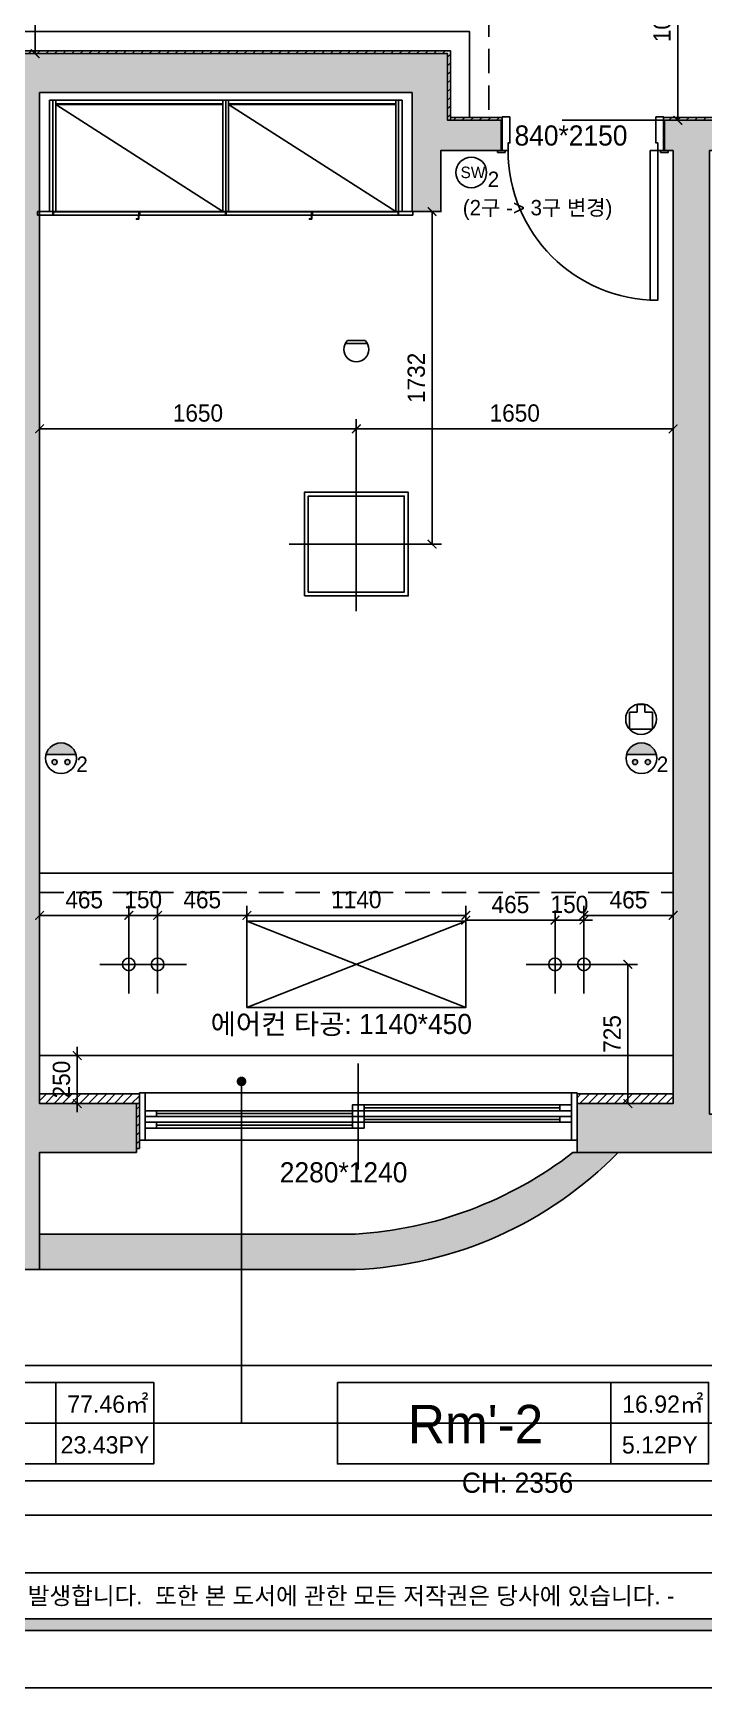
# Model space of a CAD drawing. Header units: millimetres. Extents: x -551172 to 227904, y -3435 to 261611.
# Drawn here: x 180162 to 183656, y 77680 to 86302 of the extents above; entities that cross this region are included whole.
import ezdxf
from ezdxf.enums import TextEntityAlignment as Align

# ---------------------------------------------------------------- set-up
doc = ezdxf.new("R2010")
doc.units = ezdxf.units.MM
doc.header["$LTSCALE"] = 100
doc.header["$PDMODE"] = 3
doc.linetypes.add('HIDDENX2', pattern=[19.05, 12.7, -6.35])
doc.layers.get('DEFPOINTS').update_dxf_attribs({"color": 248})
for name, color, linetype in [('2CONTINUOUS', 2, 'Continuous'), ('3TI-CE-LIGHT', 6, 'Continuous'), ('C-LIGHT', 5, 'Continuous'), ('C-LIGHT(IN)', 10, 'HIDDENX2'), ('E-DIM(IN)', 14, 'Continuous'), ('F-HAT', 251, 'Continuous'), ('F-HAT @ 1', 251, 'Continuous'), ('F-LEVEL', 7, 'Continuous'), ('F-SYM', 7, 'Continuous'), ('F-TEXT @ 1', 3, 'Continuous'), ('F-WALL1', 2, 'Continuous'), ('F-WALL2', 3, 'Continuous'), ('F-WIN', 4, 'Continuous'), ('FORM(YOURNAME)-1', 1, 'Continuous'), ('FORM(YOURNAME)-11', 1, 'Continuous'), ('전기', 7, 'Continuous')]:
    doc.layers.add(name, color=color, linetype=linetype)
doc.styles.add('HY울릉도L', font='Expo M.ttf')
doc.styles.add('YOURNAME', font='HYWULM.TTF')
doc.styles.add('휴먼엑스포', font='Expo M.ttf')
doc.dimstyles.new('YOURNAME-50', dxfattribs={"dimscale": 50, "dimtxt": 1.8, "dimasz": 0.9, "dimexe": 1, "dimexo": 3, "dimgap": 0.7, "dimtad": 1, "dimdec": 0, "dimzin": 0, "dimdsep": 46, "dimtxsty": 'YOURNAME', "dimblk": 'ARCHTICK', "dimcen": 0, "dimclrd": 1, "dimclre": 1, "dimclrt": 7, "dimadec": 0, "dimazin": 0, "dimtfac": 1, "dimtdec": 0, "dimtix": 1, "dimtmove": 2, "dimatfit": 3, "dimldrblk": 'ARCHTICK', "dimfxl": 0, "dimtolj": 1, "dimtzin": 0, "dimarcsym": 0})
pattern_1 = [(45, (25200, 0), (-22.4506403, 22.4506403), [])]

# ---------------------------------------------------------------- blocks, each defined once
blk = doc.blocks.new('FORM-ELEVATION')
at = {"layer": 'FORM(YOURNAME)-11'}
h = blk.add_hatch(color=256, dxfattribs=at)
h.dxf.hatch_style = 1
h.paths.add_polyline_path([(-10309, 35708), (71691, 35708), (71691, 35508), (-10309, 35508)])
h.paths.add_polyline_path([(-10309, -21492), (71691, -21492), (71691, -21692), (-10309, -21692)])
at = {"layer": 'DEFPOINTS', "color": 158}
blk.add_line((62481, -20692), (-10309, -20692), dxfattribs=at)
for points in [[(-10309, -21692), (71691, -21692), (71691, 35708), (-10309, 35708)], [(-8309, 33708), (61071, 33708), (61071, -19692), (-8309, -19692)]]:
    blk.add_lwpolyline(points, close=True, dxfattribs=at)
at = {"layer": 'FORM(YOURNAME)-11', "color": 250}
blk.add_lwpolyline([(-11309, -22692), (72691, -22692), (72691, 36708), (-11309, 36708)], close=True, dxfattribs=at)
at = {"layer": 'FORM(YOURNAME)-11'}
blk.add_lwpolyline([(-10309, -21492), (71691, -21492), (71691, -21692), (-10309, -21692)], close=True, dxfattribs=at)
at = {"layer": 'FORM(YOURNAME)-11', "color": 1, "style": 'YOURNAME'}
blk.add_text("- 본 도서는 어떠한 경우에도 무단으로 도용할 수 없으며 도용시 '지적재산권' 보호에 관한 법률에 의거, 법적 분쟁이 발생합니다.  또한 본 도서에 관한 모든 저작권은 당사에 있습니다. -", height=300, dxfattribs=at).set_placement((28146, -21092), align=Align.MIDDLE_CENTER)
at = {"layer": 'FORM(YOURNAME)-11', "color": 3, "style": 'YOURNAME'}
for tag, height, p in [('1', 450, (71041, -1219)), ('2', 450, (71041, -1863)), ('3', 450, (71041, -3150)), ('4', 450, (71041, -5081)), ('5', 515, (71041, -7398)), ('6', 515, (71041, -9650)), ('7', 515, (71041, -11903)), ('8', 515, (71041, -14155)), ('9', 515, (71041, -16408)), ('10', 515, (66791, -18596)), ('11', 515, (71041, -18660)), ('12', 515, (66791, -20848)), ('13', 515, (71041, -20848))]:
    blk.add_attdef(tag, text='', height=height, dxfattribs=at).set_placement(p, align=Align.MIDDLE_RIGHT)
blk = doc.blocks.new('*U717')
at = {"layer": 'FORM(YOURNAME)-1', "xscale": 0.3, "yscale": 0.3, "zscale": 0.3}
blk.add_blockref('FORM-ELEVATION', (170497, 84487.8), dxfattribs=at)
blk = doc.blocks.new('_ArchTick')
at = {"color": 0, "linetype": 'ByBlock', "const_width": 0.15}
blk.add_lwpolyline([(-0.5, -0.5), (0.5, 0.5)], dxfattribs=at)
blk = doc.blocks.new('*D340')
at = {"layer": 'DEFPOINTS', "color": 0}
for p in [(183495.6, 81705), (183030.6, 81449.8), (183495.6, 81449.8)]:
    blk.add_point(p, dxfattribs=at)
at = {"layer": 'E-DIM(IN)', "lineweight": -2}
for p, q in [((183030.6, 81599.8), (183030.6, 81755)), ((183495.6, 81599.8), (183495.6, 81755)), ((183030.6, 81705), (183495.6, 81705))]:
    blk.add_line(p, q, dxfattribs=at)
at = {"layer": 'E-DIM(IN)', "lineweight": -2, "xscale": 45, "yscale": 45, "zscale": 45, "rotation": 180}
blk.add_blockref('_ArchTick', (183030.6, 81705), dxfattribs=at)
at = {"layer": 'E-DIM(IN)', "lineweight": -2, "xscale": 45, "yscale": 45, "zscale": 45}
blk.add_blockref('_ArchTick', (183495.6, 81705), dxfattribs=at)
at = {"layer": 'E-DIM(IN)', "color": 7, "insert": (183263.1, 81786.1), "char_height": 90, "attachment_point": 5, "style": 'YOURNAME'}
blk.add_mtext('\\A1;465', dxfattribs=at)
blk = doc.blocks.new('*D341')
at = {"layer": 'DEFPOINTS', "color": 0}
for p in [(182880.6, 81680), (182880.6, 81424.8), (183030.6, 81424.8)]:
    blk.add_point(p, dxfattribs=at)
at = {"layer": 'E-DIM(IN)', "lineweight": -2}
for p, q in [((182880.6, 81680), (182835.6, 81680)), ((182880.6, 81574.8), (182880.6, 81730)), ((183030.6, 81680), (182880.6, 81680)), ((183030.6, 81574.8), (183030.6, 81730)), ((183030.6, 81680), (183075.6, 81680))]:
    blk.add_line(p, q, dxfattribs=at)
at = {"layer": 'E-DIM(IN)', "lineweight": -2, "xscale": 45, "yscale": 45, "zscale": 45}
blk.add_blockref('_ArchTick', (182880.6, 81680), dxfattribs=at)
at = {"layer": 'E-DIM(IN)', "lineweight": -2, "xscale": 45, "yscale": 45, "zscale": 45, "rotation": 180}
blk.add_blockref('_ArchTick', (183030.6, 81680), dxfattribs=at)
at = {"layer": 'E-DIM(IN)', "color": 7, "insert": (182955.6, 81761.8), "char_height": 90, "attachment_point": 5, "style": 'YOURNAME'}
blk.add_mtext('\\A1;150', dxfattribs=at)
blk = doc.blocks.new('*D342')
at = {"layer": 'DEFPOINTS', "color": 0}
for p in [(183030.6, 81449.8), (183030.6, 80724.8), (183260, 80724.8)]:
    blk.add_point(p, dxfattribs=at)
at = {"layer": 'E-DIM(IN)', "lineweight": -2}
for p, q in [((183180.6, 81449.8), (183310, 81449.8)), ((183260, 81449.8), (183260, 80724.8)), ((183180.6, 80724.8), (183310, 80724.8))]:
    blk.add_line(p, q, dxfattribs=at)
at = {"layer": 'E-DIM(IN)', "lineweight": -2, "xscale": 45, "yscale": 45, "zscale": 45}
for p, rotation in [((183260, 81449.8), 90), ((183260, 80724.8), 270)]:
    blk.add_blockref('_ArchTick', p, dxfattribs=dict(at, rotation=rotation))
at = {"layer": 'E-DIM(IN)', "color": 7, "insert": (183178.3, 81087.3), "char_height": 90, "attachment_point": 5, "rotation": 90, "style": 'YOURNAME'}
blk.add_mtext('\\A1;725', dxfattribs=at)
blk = doc.blocks.new('*D343')
at = {"layer": 'DEFPOINTS', "color": 0}
for p in [(180195.6, 81705), (180195.6, 81449.8), (180660.6, 81424.8)]:
    blk.add_point(p, dxfattribs=at)
at = {"layer": 'E-DIM(IN)', "lineweight": -2}
for p, q in [((180195.6, 81599.8), (180195.6, 81755)), ((180660.6, 81574.8), (180660.6, 81755)), ((180660.6, 81705), (180195.6, 81705))]:
    blk.add_line(p, q, dxfattribs=at)
at = {"layer": 'E-DIM(IN)', "lineweight": -2, "xscale": 45, "yscale": 45, "zscale": 45, "rotation": 180}
blk.add_blockref('_ArchTick', (180195.6, 81705), dxfattribs=at)
at = {"layer": 'E-DIM(IN)', "lineweight": -2, "xscale": 45, "yscale": 45, "zscale": 45}
blk.add_blockref('_ArchTick', (180660.6, 81705), dxfattribs=at)
at = {"layer": 'E-DIM(IN)', "color": 7, "insert": (180428.1, 81786.1), "char_height": 90, "attachment_point": 5, "style": 'YOURNAME'}
blk.add_mtext('\\A1;465', dxfattribs=at)
blk = doc.blocks.new('*D344')
at = {"layer": 'DEFPOINTS', "color": 0}
for p in [(180810.6, 81705.2), (180660.6, 81424.8), (180810.6, 81449.8)]:
    blk.add_point(p, dxfattribs=at)
at = {"layer": 'E-DIM(IN)', "lineweight": -2}
for p, q in [((180660.6, 81574.8), (180660.6, 81755.2)), ((180810.6, 81599.8), (180810.6, 81755.2)), ((180660.6, 81705.2), (180615.6, 81705.2)), ((180660.6, 81705.2), (180810.6, 81705.2)), ((180810.6, 81705.2), (180855.6, 81705.2))]:
    blk.add_line(p, q, dxfattribs=at)
at = {"layer": 'E-DIM(IN)', "lineweight": -2, "xscale": 45, "yscale": 45, "zscale": 45}
blk.add_blockref('_ArchTick', (180660.6, 81705.2), dxfattribs=at)
at = {"layer": 'E-DIM(IN)', "lineweight": -2, "xscale": 45, "yscale": 45, "zscale": 45, "rotation": 180}
blk.add_blockref('_ArchTick', (180810.6, 81705.2), dxfattribs=at)
at = {"layer": 'E-DIM(IN)', "color": 7, "insert": (180735.6, 81787), "char_height": 90, "attachment_point": 5, "style": 'YOURNAME'}
blk.add_mtext('\\A1;150', dxfattribs=at)
blk = doc.blocks.new('*D345')
at = {"layer": 'DEFPOINTS', "color": 0}
for p in [(181275.6, 81705.2), (180810.6, 81424.8), (181275.6, 81449.8)]:
    blk.add_point(p, dxfattribs=at)
at = {"layer": 'E-DIM(IN)', "lineweight": -2}
for p, q in [((180810.6, 81574.8), (180810.6, 81755.2)), ((181275.6, 81599.8), (181275.6, 81755.2)), ((180810.6, 81705.2), (181275.6, 81705.2))]:
    blk.add_line(p, q, dxfattribs=at)
at = {"layer": 'E-DIM(IN)', "lineweight": -2, "xscale": 45, "yscale": 45, "zscale": 45, "rotation": 180}
blk.add_blockref('_ArchTick', (180810.6, 81705.2), dxfattribs=at)
at = {"layer": 'E-DIM(IN)', "lineweight": -2, "xscale": 45, "yscale": 45, "zscale": 45}
blk.add_blockref('_ArchTick', (181275.6, 81705.2), dxfattribs=at)
at = {"layer": 'E-DIM(IN)', "color": 7, "insert": (181043.1, 81786.3), "char_height": 90, "attachment_point": 5, "style": 'YOURNAME'}
blk.add_mtext('\\A1;465', dxfattribs=at)
blk = doc.blocks.new('*D346')
at = {"layer": 'DEFPOINTS', "color": 0}
for p in [(182415.6, 81705.2), (181275.6, 81424.8), (182415.6, 81449.8)]:
    blk.add_point(p, dxfattribs=at)
at = {"layer": 'E-DIM(IN)', "lineweight": -2}
for p, q in [((181275.6, 81574.8), (181275.6, 81755.2)), ((182415.6, 81599.8), (182415.6, 81755.2)), ((181275.6, 81705.2), (182415.6, 81705.2))]:
    blk.add_line(p, q, dxfattribs=at)
at = {"layer": 'E-DIM(IN)', "lineweight": -2, "xscale": 45, "yscale": 45, "zscale": 45, "rotation": 180}
blk.add_blockref('_ArchTick', (181275.6, 81705.2), dxfattribs=at)
at = {"layer": 'E-DIM(IN)', "lineweight": -2, "xscale": 45, "yscale": 45, "zscale": 45}
blk.add_blockref('_ArchTick', (182415.6, 81705.2), dxfattribs=at)
at = {"layer": 'E-DIM(IN)', "color": 7, "insert": (181845.6, 81787), "char_height": 90, "attachment_point": 5, "style": 'YOURNAME'}
blk.add_mtext('\\A1;1140', dxfattribs=at)
blk = doc.blocks.new('*D347')
at = {"layer": 'DEFPOINTS', "color": 0}
for p in [(182880.6, 81680), (182415.6, 81424.8), (182880.6, 81424.8)]:
    blk.add_point(p, dxfattribs=at)
at = {"layer": 'E-DIM(IN)', "lineweight": -2}
for p, q in [((182415.6, 81574.8), (182415.6, 81730)), ((182415.6, 81680), (182880.6, 81680)), ((182880.6, 81574.8), (182880.6, 81730))]:
    blk.add_line(p, q, dxfattribs=at)
at = {"layer": 'E-DIM(IN)', "lineweight": -2, "xscale": 45, "yscale": 45, "zscale": 45, "rotation": 180}
blk.add_blockref('_ArchTick', (182415.6, 81680), dxfattribs=at)
at = {"layer": 'E-DIM(IN)', "lineweight": -2, "xscale": 45, "yscale": 45, "zscale": 45}
blk.add_blockref('_ArchTick', (182880.6, 81680), dxfattribs=at)
at = {"layer": 'E-DIM(IN)', "color": 7, "insert": (182648.1, 81761.1), "char_height": 90, "attachment_point": 5, "style": 'YOURNAME'}
blk.add_mtext('\\A1;465', dxfattribs=at)
blk = doc.blocks.new('*D348')
at = {"layer": 'DEFPOINTS', "color": 0}
for p in [(183495.6, 84240), (181845.6, 83639.3), (183495.6, 83639.3)]:
    blk.add_point(p, dxfattribs=at)
at = {"layer": 'E-DIM(IN)', "lineweight": -2}
for p, q in [((181845.6, 83789.3), (181845.6, 84290)), ((181845.6, 84240), (183495.6, 84240)), ((183495.6, 83789.3), (183495.6, 84290))]:
    blk.add_line(p, q, dxfattribs=at)
at = {"layer": 'E-DIM(IN)', "lineweight": -2, "xscale": 45, "yscale": 45, "zscale": 45, "rotation": 180}
blk.add_blockref('_ArchTick', (181845.6, 84240), dxfattribs=at)
at = {"layer": 'E-DIM(IN)', "lineweight": -2, "xscale": 45, "yscale": 45, "zscale": 45}
blk.add_blockref('_ArchTick', (183495.6, 84240), dxfattribs=at)
at = {"layer": 'E-DIM(IN)', "color": 7, "insert": (182670.6, 84321.9), "char_height": 90, "attachment_point": 5, "style": 'YOURNAME'}
blk.add_mtext('\\A1;1650', dxfattribs=at)
blk = doc.blocks.new('*D349')
at = {"layer": 'DEFPOINTS', "color": 0}
for p in [(180195.6, 84240), (180195.6, 83639.3), (181845.6, 83639.3)]:
    blk.add_point(p, dxfattribs=at)
at = {"layer": 'E-DIM(IN)', "lineweight": -2}
for p, q in [((180195.6, 83789.3), (180195.6, 84290)), ((181845.6, 84240), (180195.6, 84240)), ((181845.6, 83789.3), (181845.6, 84290))]:
    blk.add_line(p, q, dxfattribs=at)
at = {"layer": 'E-DIM(IN)', "lineweight": -2, "xscale": 45, "yscale": 45, "zscale": 45, "rotation": 180}
blk.add_blockref('_ArchTick', (180195.6, 84240), dxfattribs=at)
at = {"layer": 'E-DIM(IN)', "lineweight": -2, "xscale": 45, "yscale": 45, "zscale": 45}
blk.add_blockref('_ArchTick', (181845.6, 84240), dxfattribs=at)
at = {"layer": 'E-DIM(IN)', "color": 7, "insert": (181020.6, 84321.9), "char_height": 90, "attachment_point": 5, "style": 'YOURNAME'}
blk.add_mtext('\\A1;1650', dxfattribs=at)
blk = doc.blocks.new('*D350')
at = {"layer": 'DEFPOINTS', "color": 0}
for p in [(181845.6, 85371.8), (182240, 85371.8), (181845.6, 83639.3)]:
    blk.add_point(p, dxfattribs=at)
at = {"layer": 'E-DIM(IN)', "lineweight": -2}
for p, q in [((181995.6, 85371.8), (182290, 85371.8)), ((182240, 83639.3), (182240, 85371.8)), ((181995.6, 83639.3), (182290, 83639.3))]:
    blk.add_line(p, q, dxfattribs=at)
at = {"layer": 'E-DIM(IN)', "lineweight": -2, "xscale": 45, "yscale": 45, "zscale": 45}
for p, rotation in [((182240, 85371.8), 90), ((182240, 83639.3), 270)]:
    blk.add_blockref('_ArchTick', p, dxfattribs=dict(at, rotation=rotation))
at = {"layer": 'E-DIM(IN)', "color": 7, "insert": (182158.2, 84505.6), "char_height": 90, "attachment_point": 5, "rotation": 90, "style": 'YOURNAME'}
blk.add_mtext('\\A1;1732', dxfattribs=at)
blk = doc.blocks.new('*D415')
at = {"layer": 'DEFPOINTS', "color": 0}
for p in [(182768.2, 86922.8), (182768.2, 85847.8), (183520, 85847.8)]:
    blk.add_point(p, dxfattribs=at)
at = {"layer": 'E-DIM(IN)', "lineweight": -2}
for p, q in [((182918.2, 86922.8), (183570, 86922.8)), ((183520, 86922.8), (183520, 85847.8)), ((182918.2, 85847.8), (183570, 85847.8))]:
    blk.add_line(p, q, dxfattribs=at)
at = {"layer": 'E-DIM(IN)', "lineweight": -2, "xscale": 45, "yscale": 45, "zscale": 45}
for p, rotation in [((183520, 86922.8), 90), ((183520, 85847.8), 270)]:
    blk.add_blockref('_ArchTick', p, dxfattribs=dict(at, rotation=rotation))
at = {"layer": 'E-DIM(IN)', "color": 7, "insert": (183438.2, 86385.3), "char_height": 90, "attachment_point": 5, "rotation": 90, "style": 'YOURNAME'}
blk.add_mtext('\\A1;1075', dxfattribs=at)
blk = doc.blocks.new('*D443')
at = {"layer": 'DEFPOINTS', "color": 0}
for p in [(180408.9, 86922.8), (180172.5, 86194.8), (180408.9, 86194.8)]:
    blk.add_point(p, dxfattribs=at)
at = {"layer": 'E-DIM(IN)', "lineweight": -2}
for p, q in [((180258.9, 86922.8), (180122.5, 86922.8)), ((180172.5, 86922.8), (180172.5, 86194.8)), ((180258.9, 86194.8), (180122.5, 86194.8))]:
    blk.add_line(p, q, dxfattribs=at)
at = {"layer": 'E-DIM(IN)', "lineweight": -2, "xscale": 45, "yscale": 45, "zscale": 45}
for p, rotation in [((180172.5, 86922.8), 90), ((180172.5, 86194.8), 270)]:
    blk.add_blockref('_ArchTick', p, dxfattribs=dict(at, rotation=rotation))
at = {"layer": 'E-DIM(IN)', "color": 7, "insert": (180090.7, 86558.8), "char_height": 90, "attachment_point": 5, "rotation": 90, "style": 'YOURNAME'}
blk.add_mtext('\\A1;728', dxfattribs=at)
blk = doc.blocks.new('*D444')
at = {"layer": 'DEFPOINTS', "color": 0}
for p in [(180195.6, 80974.8), (180195.6, 80724.8), (180391.9, 80724.8)]:
    blk.add_point(p, dxfattribs=at)
at = {"layer": 'E-DIM(IN)', "lineweight": -2}
for p, q in [((180345.6, 80974.8), (180441.9, 80974.8)), ((180391.9, 80974.8), (180391.9, 81019.8)), ((180391.9, 80974.8), (180391.9, 80724.8)), ((180345.6, 80724.8), (180441.9, 80724.8)), ((180391.9, 80724.8), (180391.9, 80679.8))]:
    blk.add_line(p, q, dxfattribs=at)
at = {"layer": 'E-DIM(IN)', "lineweight": -2, "xscale": 45, "yscale": 45, "zscale": 45}
for p, rotation in [((180391.9, 80974.8), 270), ((180391.9, 80724.8), 90)]:
    blk.add_blockref('_ArchTick', p, dxfattribs=dict(at, rotation=rotation))
at = {"layer": 'E-DIM(IN)', "color": 7, "insert": (180310.1, 80849.8), "char_height": 90, "attachment_point": 5, "rotation": 90, "style": 'YOURNAME'}
blk.add_mtext('\\A1;250', dxfattribs=at)

msp = doc.modelspace()

# ---------------------------------------------------------------- hatches: boundary and pattern name
at = {"layer": 'F-HAT'}
h = msp.add_hatch(color=256, dxfattribs=at)
h.dxf.hatch_style = 1
h.paths.add_polyline_path([(171200.6, 91301.8), (171242.1, 91616.8), (169842.1, 91616.8), (169842.1, 93089.8), (170417.1, 93089.8), (170417.1, 93320.8), (169642.1, 93320.8), (169642.1, 79859.8), (170676.6, 79859.8), (170676.6, 80052.8), (169906.6, 80052.8), (169906.6, 81641.8), (170689.6, 81641.8), (170689.6, 81891.8), (169929.6, 81891.8), (169929.6, 86096.8), (171020.6, 86096.8), (171020.6, 86256.8), (169929.6, 86256.8), (169929.6, 88346.8), (171270.6, 88346.8), (171270.6, 88496.8), (169890.6, 88496.8), (169890.6, 91301.8)])
h.paths.add_polyline_path([(172733.6, 91301.8), (172733.6, 88496.8), (172058.6, 88496.8), (172058.6, 88346.8), (172733.6, 88346.8), (172733.6, 86256.8), (171870.6, 86256.8), (171870.6, 86096.8), (173420.6, 86096.8), (173420.6, 86256.8), (172905.6, 86256.8), (172905.6, 87608.8), (173605.6, 87608.8), (173605.6, 87763.8), (172895.6, 87763.8), (172895.6, 91300.8), (173685.6, 91300.8), (173685.6, 91915.8), (172900.6, 91915.8), (172900.6, 93120.8), (173660.6, 93120.8), (173660.6, 93320.8), (172034.6, 93320.8), (172034.6, 93089.8), (172744.6, 93089.8), (172744.6, 92186.8), (172002.1, 92186.8), (172002.1, 91616.8), (172043.6, 91301.8)])
h.paths.add_polyline_path([(172152.1, 91616.8), (172152.1, 92036.8), (172744.6, 92036.8), (172744.6, 91616.8)], flags=16)
h.paths.add_polyline_path([(172900.6, 91450.8), (172900.6, 91765.8), (173535.6, 91765.8), (173535.6, 91450.8)], flags=16)
h.paths.add_polyline_path([(174648.6, 86256.8), (174375.6, 86256.8), (174375.6, 86096.8), (174420.6, 86096.8), (174420.6, 81891.8), (173988.6, 81891.8), (173988.6, 81641.8), (174648.6, 81641.8), (174648.6, 81836.8)])
h.paths.add_polyline_path([(174601.6, 80059.8), (174601.6, 80694.8), (174406.6, 80694.8), (174406.6, 80402.8), (174406.6, 80059.8), (174396.6, 80059.8), (174396.6, 79859.8), (175111.6, 79859.8), (175111.6, 80059.8)])
h.paths.add_polyline_path([(180195.6, 80469.8), (180700.6, 80469.8), (180700.6, 80724.8), (180195.6, 80724.8), (180195.6, 85991.8), (182135.6, 85991.8), (182135.6, 85371.8), (182285.6, 85371.8), (182285.6, 85689.8), (182600.6, 85689.8), (182600.6, 85847.8), (182320.6, 85847.8), (182320.6, 86194.8), (180004.6, 86194.8), (180004.6, 80059.8), (179494.6, 80059.8), (179494.6, 79859.8), (180195.6, 79859.8), (180195.6, 80044.8)])
h.paths.add_polyline_path([(180195.6, 80044.8), (180195.6, 79859.8), (181840.6, 79859.8, 0.191132), (183208.8, 80469.8), (182995.6, 80469.8), (182973.9, 80469.8, -0.151278), (181840.6, 80044.8)])
h.paths.add_polyline_path([(184198.6, 80469.8), (184198.6, 80669.8), (183685.6, 80669.8), (183685.6, 85689.8), (183730.6, 85689.8), (183730.6, 85847.8), (183450.6, 85847.8), (183450.6, 85689.8), (183495.6, 85689.8), (183495.6, 80724.8), (182995.6, 80724.8), (182995.6, 80469.8)])
h.paths.add_polyline_path([(187180.6, 80469.8), (187180.6, 89425.8), (184290.6, 89425.8), (184290.6, 88310.8), (184205.6, 88310.8), (184205.6, 88150.8), (184290.6, 88150.8), (184290.6, 87350.8), (184450.6, 87350.8), (184450.6, 89200.8), (186980.6, 89200.8), (186980.6, 87505.8), (185235.6, 87505.8), (185235.6, 87350.8), (186165.6, 87350.8), (186165.6, 86142.8), (184900.6, 86142.8), (184900.6, 85847.8), (184580.6, 85847.8), (184580.6, 85689.8), (184895.6, 85689.8), (184895.6, 85364.8), (185048.6, 85364.8), (185048.6, 85984.8), (186988.6, 85984.8), (186988.6, 80669.8), (186478.6, 80669.8), (186478.6, 80469.8)])
h.paths.add_polyline_path([(186320.6, 86142.8), (186320.6, 87350.8), (186980.6, 87350.8), (186980.6, 86142.8)], flags=16)
h.paths.add_polyline_path([(180785.6, 87650.8), (180785.6, 87805.8), (178380.6, 87805.8), (178380.6, 92845.8), (178890.6, 92845.8), (178890.6, 93045.8), (178380.6, 93045.8), (178380.6, 93320.8), (177665.6, 93320.8), (177665.6, 93120.8), (178200.6, 93120.8), (178200.6, 90795.8), (177800.6, 90795.8), (177800.6, 90550.8), (178195.6, 90550.8), (178195.6, 87650.8)])
h.paths.add_polyline_path([(181875.6, 88310.8), (181875.6, 91102.8), (182645.6, 91102.8), (182645.6, 93045.8), (181405.6, 93045.8), (181405.6, 92845.8), (182437.6, 92845.8), (182437.6, 91575.8), (181685.6, 91575.8), (181685.6, 87805.8), (181635.6, 87805.8), (181635.6, 87650.8), (181870.6, 87650.8), (181870.6, 88150.8), (182290.6, 88150.8), (182290.6, 88310.8)])
h.paths.add_polyline_path([(181875.6, 91202.8), (181875.6, 91475.8), (182437.6, 91475.8), (182437.6, 91202.8)], flags=16)
h.paths.add_polyline_path([(184290.6, 90422.8), (184550.6, 90422.8), (184550.6, 91232.8), (184290.6, 91232.8)])
h.paths.add_polyline_path([(176170.6, 91300.8), (176170.6, 90550.8), (176440.6, 90550.8), (176440.6, 91640.8), (175170.6, 91640.8), (175170.6, 91300.8)])
h = msp.add_hatch(dxfattribs=at)
h.set_pattern_fill('ANSI31', color=256, scale=10)
h.set_pattern_definition(pattern_1)
h.paths.add_polyline_path([(180004.6, 86194.8), (182320.6, 86194.8), (182320.6, 85847.8), (182335.6, 85847.8), (182335.6, 86209.8), (179944.6, 86209.8), (179944.6, 80059.8), (180004.6, 80059.8)])
h = msp.add_hatch(dxfattribs=at)
h.set_pattern_fill('ANSI31', color=256, scale=10)
h.set_pattern_definition(pattern_1)
h.paths.add_polyline_path([(182335.6, 85862.8), (182335.6, 85847.8), (182600.6, 85847.8), (182605.6, 85847.8), (182605.6, 85862.8)])
h = msp.add_hatch(dxfattribs=at)
h.set_pattern_fill('ANSI31', color=256, scale=10)
h.set_pattern_definition(pattern_1)
h.paths.add_polyline_path([(182605.6, 85847.8), (182600.6, 85847.8), (182600.6, 85689.8), (182605.6, 85689.8)])
h.paths.add_polyline_path([(183450.6, 85847.8), (183445.6, 85847.8), (183445.6, 85689.8), (183450.6, 85689.8)])
h = msp.add_hatch(dxfattribs=at)
h.set_pattern_fill('ANSI31', color=256, scale=10)
h.set_pattern_definition(pattern_1)
h.paths.add_polyline_path([(183735.6, 85862.8), (183445.6, 85862.8), (183445.6, 85847.8), (183450.6, 85847.8), (183730.6, 85847.8), (183735.6, 85847.8)])
h = msp.add_hatch(dxfattribs=at)
h.set_pattern_fill('ANSI31', color=256, scale=10)
h.paths.add_polyline_path([(180715.6, 80774.8), (180195.6, 80774.8), (180195.6, 80724.8), (180700.6, 80724.8), (180715.6, 80724.8)])
h = msp.add_hatch(dxfattribs=at)
h.set_pattern_fill('ANSI31', color=256, scale=10)
h.set_pattern_definition(pattern_1)
h.paths.add_polyline_path([(180700.6, 80489.8), (180715.6, 80489.8), (180715.6, 80724.8), (180700.6, 80724.8)])
h = msp.add_hatch(dxfattribs=at)
h.set_pattern_fill('ANSI31', color=256, scale=10)
h.paths.add_polyline_path([(183495.6, 80774.8), (182995.6, 80774.8), (182995.6, 80724.8), (183495.6, 80724.8)])
at = {"layer": '전기'}
h = msp.add_hatch(color=256, dxfattribs=at)
h.dxf.hatch_style = 1
h.paths.add_polyline_path([(180230, 82543.8, -0.341999), (180307.4, 82603.8, -0.341999), (180384.9, 82543.8)])
h.paths.add_polyline_path([(180274.1, 82517.1, -1), (180274.1, 82490.5, -1)])
h.paths.add_polyline_path([(180340.8, 82517.1, -1), (180340.8, 82490.5, -1)])
h = msp.add_hatch(color=256, dxfattribs=at)
h.dxf.hatch_style = 1
h.paths.add_polyline_path([(183253.1, 82543.8, -0.341999), (183330.5, 82603.8, -0.341999), (183408, 82543.8)])
h.paths.add_polyline_path([(183297.2, 82517.1, -1), (183297.2, 82490.5, -1)])
h.paths.add_polyline_path([(183363.9, 82517.1, -1), (183363.9, 82490.5, -1)])

# ---------------------------------------------------------------- linework, layer by layer
at = {"layer": '2CONTINUOUS'}
msp.add_lwpolyline([(180195.6, 79859.8), (181840.6, 79859.8, 0.191132), (183208.8, 80469.8)], format="xyb", dxfattribs=at)
at = {"layer": '3TI-CE-LIGHT', "color": 1}
for p, q in [((181904, 84683.8), (181787.3, 84683.8)), ((181845.6, 83989.3), (181845.6, 83289.3)), ((181495.6, 83639.3), (182195.6, 83639.3)), ((180660.6, 81449.8), (180660.6, 81601)), ((180810.6, 81449.8), (180810.6, 81601)), ((182880.6, 81449.8), (182880.6, 81601)), ((183030.6, 81449.8), (183030.6, 81601)), ((180660.6, 81449.8), (180509.4, 81449.8)), ((180810.6, 81449.8), (180659.4, 81449.8)), ((180660.6, 81449.8), (180811.8, 81449.8)), ((180660.6, 81449.8), (180660.6, 81298.6)), ((180810.6, 81449.8), (180961.8, 81449.8)), ((180810.6, 81449.8), (180810.6, 81298.6)), ((182880.6, 81449.8), (182729.4, 81449.8)), ((183030.6, 81449.8), (182879.4, 81449.8)), ((182880.6, 81449.8), (183031.8, 81449.8)), ((182880.6, 81449.8), (182880.6, 81298.6)), ((183030.6, 81449.8), (183181.8, 81449.8)), ((183030.6, 81449.8), (183030.6, 81298.6))]:
    msp.add_line(p, q, dxfattribs=at)
msp.add_lwpolyline([(181595.6, 83389.3), (182095.6, 83389.3), (182095.6, 83889.3), (181595.6, 83889.3)], close=True, dxfattribs=at)
at = {"layer": 'C-LIGHT'}
msp.add_line((181892.3, 84700.2), (181799, 84700.2), dxfattribs=at)
msp.add_lwpolyline([(181575.6, 83369.3), (182115.6, 83369.3), (182115.6, 83909.3), (181575.6, 83909.3)], close=True, dxfattribs=at)
for centre in [(180660.6, 81449.8), (180810.6, 81449.8), (182880.6, 81449.8), (183030.6, 81449.8)]:
    msp.add_circle(centre, 33, dxfattribs=at)
msp.add_arc((181845.6, 84654.4), 65.3, 135.573, 44.427, dxfattribs=at)
at = {"layer": 'C-LIGHT(IN)', "ltscale": 0.1}
msp.add_line((180195.6, 81824.8), (183495.6, 81824.8), dxfattribs=at)
msp.add_lwpolyline([(179744.6, 81924.8), (179744.6, 86409.8), (182535.6, 86409.8), (182535.6, 85862.8)], dxfattribs=at)
at = {"layer": 'DEFPOINTS'}
for points in [[(188280.6, 94145.8), (168542.1, 94145.8), (168542.1, 78759.8), (188280.6, 78759.8)], [(187980.6, 93845.8), (168842.1, 93845.8), (168842.1, 79059.8), (187980.6, 79059.8)], [(187680.6, 93545.8), (169142.1, 93545.8), (169142.1, 79359.8), (187680.6, 79359.8)]]:
    msp.add_lwpolyline(points, close=True, dxfattribs=at)
at = {"layer": 'F-HAT'}
for p, q in [((180247.6, 85952.8), (180265.6, 85952.8)), ((180247.6, 85371.8), (180247.6, 85952.8)), ((180265.6, 85371.8), (180265.6, 85952.8)), ((180265.6, 85952.8), (181165.6, 85952.8)), ((180265.6, 85952.8), (180265.6, 85371.8)), ((180280.6, 85371.8), (180280.6, 85952.8)), ((180280.6, 85933.8), (181150.6, 85933.8)), ((181150.6, 85929.8), (180280.6, 85929.8)), ((181150.6, 85371.8), (180280.6, 85929.8)), ((181150.6, 85952.8), (181150.6, 85371.8)), ((181165.6, 85371.8), (181165.6, 85952.8)), ((181165.6, 85952.8), (182065.6, 85952.8)), ((181165.6, 85952.8), (181165.6, 85371.8)), ((181180.6, 85371.8), (181180.6, 85952.8)), ((181180.6, 85933.8), (182050.6, 85933.8)), ((182050.6, 85929.8), (181180.6, 85929.8)), ((182050.6, 85371.8), (181180.6, 85929.8)), ((182050.6, 85952.8), (182050.6, 85371.8)), ((182065.6, 85952.8), (182065.6, 85371.8)), ((182065.6, 85952.8), (182083.6, 85952.8)), ((182065.6, 85371.8), (182065.6, 85952.8)), ((182083.6, 85952.8), (182083.6, 85371.8)), ((180185.3, 85371.8), (180265.6, 85371.8)), ((180185.3, 85353.8), (180185.3, 85371.8)), ((180265.6, 85353.8), (180185.3, 85353.8)), ((180265.6, 85371.8), (180247.6, 85371.8)), ((181165.6, 85371.8), (180265.6, 85371.8)), ((180265.6, 85371.8), (180265.6, 85353.8)), ((180268.4, 85370.8), (180267.6, 85370)), ((180267.6, 85370), (180267.6, 85353.8)), ((180267.6, 85353.8), (180268.4, 85353)), ((180711.8, 85370.8), (180268.4, 85370.8)), ((180268.4, 85353), (180711.8, 85353)), ((180709.1, 85371.8), (180709.1, 85370.8)), ((180713.6, 85371.8), (180709.1, 85371.8)), ((180709.1, 85370.8), (180712.6, 85370.8)), ((180712.6, 85370), (180711.8, 85370.8)), ((180711.8, 85353), (180712.6, 85353.8)), ((180712.6, 85370.8), (180712.6, 85352.1)), ((180712.6, 85353.8), (180712.6, 85370)), ((180713.6, 85332), (180713.6, 85371.8)), ((182065.6, 85371.8), (181165.6, 85371.8)), ((181168.4, 85370.8), (181167.6, 85370)), ((181167.6, 85370), (181167.6, 85353.8)), ((181167.6, 85353.8), (181168.4, 85353)), ((181611.8, 85370.8), (181168.4, 85370.8)), ((181168.4, 85353), (181611.8, 85353)), ((181609.1, 85371.8), (181609.1, 85370.8)), ((181613.6, 85371.8), (181609.1, 85371.8)), ((181609.1, 85370.8), (181612.6, 85370.8)), ((181612.6, 85370), (181611.8, 85370.8)), ((181611.8, 85353), (181612.6, 85353.8)), ((181612.6, 85370.8), (181612.6, 85352.1)), ((181612.6, 85353.8), (181612.6, 85370)), ((181613.6, 85332), (181613.6, 85371.8)), ((182083.6, 85371.8), (182065.6, 85371.8)), ((182065.6, 85371.8), (182140.3, 85371.8)), ((182065.6, 85353.8), (182065.6, 85371.8)), ((182140.3, 85353.8), (182065.6, 85353.8)), ((182140.3, 85371.8), (182140.3, 85353.8)), ((180699.2, 85334.2), (180699.1, 85334.1)), ((180699.1, 85334.1), (180699.1, 85332)), ((180699.1, 85332), (180699.2, 85331.9)), ((180699.3, 85334.3), (180699.2, 85334.2)), ((180699.2, 85331.9), (180699.3, 85331.8)), ((180711.2, 85334.3), (180699.3, 85334.3)), ((180699.3, 85331.8), (180713.4, 85331.8)), ((180712.6, 85352.1), (180707.6, 85352.1)), ((180707.6, 85352.1), (180707.6, 85351.1)), ((180707.6, 85351.1), (180711.4, 85351.1)), ((180711.4, 85334.3), (180711.2, 85334.3)), ((180711.4, 85351.1), (180711.4, 85334.5)), ((180711.4, 85334.5), (180711.4, 85334.3)), ((180713.4, 85331.8), (180713.6, 85331.9)), ((180713.6, 85331.9), (180713.6, 85332)), ((181599.2, 85334.2), (181599.1, 85334.1)), ((181599.1, 85334.1), (181599.1, 85332)), ((181599.1, 85332), (181599.2, 85331.9)), ((181599.3, 85334.3), (181599.2, 85334.2)), ((181599.2, 85331.9), (181599.3, 85331.8)), ((181611.2, 85334.3), (181599.3, 85334.3)), ((181599.3, 85331.8), (181613.4, 85331.8)), ((181612.6, 85352.1), (181607.6, 85352.1)), ((181607.6, 85352.1), (181607.6, 85351.1)), ((181607.6, 85351.1), (181611.4, 85351.1)), ((181611.4, 85334.3), (181611.2, 85334.3)), ((181611.4, 85351.1), (181611.4, 85334.5)), ((181611.4, 85334.5), (181611.4, 85334.3)), ((181613.4, 85331.8), (181613.6, 85331.9)), ((181613.6, 85331.9), (181613.6, 85332))]:
    msp.add_line(p, q, dxfattribs=at)
for points in [[(182645.6, 85864.8), (182605.6, 85864.8), (182605.6, 85689.8), (182635.6, 85689.8), (182635.6, 85714.8), (182635.6, 85729.8), (182645.6, 85729.8)], [(183405.6, 85864.8), (183445.6, 85864.8), (183445.6, 85689.8), (183415.6, 85689.8), (183415.6, 85714.8), (183415.6, 85729.8), (183405.6, 85729.8)], [(182580.6, 85679.8), (182620.6, 85679.8), (182620.6, 85689.8), (182580.6, 85689.8)], [(183375.6, 85689.8), (183415.6, 85689.8), (183415.6, 84909.8), (183375.6, 84909.8)], [(183430.6, 85679.8), (183470.6, 85679.8), (183470.6, 85689.8), (183430.6, 85689.8)], [(182065.6, 85353.8), (180265.6, 85353.8), (180265.6, 85371.8), (182065.6, 85371.8)], [(181163.6, 85370), (181162.8, 85370.8), (180718.4, 85370.8), (180717.6, 85370), (180717.6, 85353.6), (180718.4, 85352.8), (181162.8, 85352.8), (181163.6, 85353.6)], [(182063.6, 85370), (182062.8, 85370.8), (181618.4, 85370.8), (181617.6, 85370), (181617.6, 85353.6), (181618.4, 85352.8), (182062.8, 85352.8), (182063.6, 85353.6)]]:
    msp.add_lwpolyline(points, close=True, dxfattribs=at)
msp.add_arc((183415.6, 85689.8), 780, 180, 270, dxfattribs=at)
at = {"layer": 'F-LEVEL'}
for p, q in [((180195.6, 81924.8), (183495.6, 81924.8)), ((181275.6, 81224.8), (182415.6, 81674.8)), ((181275.6, 81674.8), (182415.6, 81224.8)), ((180195.6, 80974.8), (183495.6, 80974.8))]:
    msp.add_line(p, q, dxfattribs=at)
msp.add_lwpolyline([(179844.6, 81924.8), (179844.6, 86309.8), (182435.6, 86309.8), (182435.6, 85862.8)], dxfattribs=at)
msp.add_lwpolyline([(181275.6, 81224.8), (182415.6, 81224.8), (182415.6, 81674.8), (181275.6, 81674.8)], close=True, dxfattribs=at)
at = {"layer": 'F-SYM'}
for p, q in [((181247.5, 79059.8), (181247.5, 80840)), ((180281, 78847.5), (180281, 79272.1)), ((183171, 78847.5), (183171, 79272.1)), ((180281, 79059.8), (180790.6, 79059.8)), ((181747.5, 79059.8), (181247.5, 79059.8)), ((183171, 79059.8), (183680.6, 79059.8))]:
    msp.add_line(p, q, dxfattribs=at)
at = {"layer": 'F-SYM', "const_width": 25}
msp.add_lwpolyline([(181247.5, 80827.5, -1), (181247.5, 80852.5, -1)], format="xyb", close=True, dxfattribs=at)
at = {"layer": 'F-SYM'}
for points in [[(178857.5, 79272.1), (180790.6, 79272.1), (180790.6, 78847.5), (178857.5, 78847.5)], [(181747.5, 79272.1), (183680.6, 79272.1), (183680.6, 78847.5), (181747.5, 78847.5)]]:
    msp.add_lwpolyline(points, close=True, dxfattribs=at)
at = {"layer": 'F-WALL1'}
msp.add_lwpolyline([(180700.6, 80469.8), (180195.6, 80469.8), (180195.6, 80044.8), (180195.6, 79859.8), (179494.6, 79859.8), (179494.6, 80059.8), (180004.6, 80059.8), (180004.6, 86194.8), (182320.6, 86194.8), (182320.6, 85847.8), (182600.6, 85847.8), (182600.6, 85689.8), (182285.6, 85689.8), (182285.6, 85371.8), (182135.6, 85371.8), (182135.6, 85991.8), (180195.6, 85991.8), (180195.6, 80724.8), (180700.6, 80724.8)], close=True, dxfattribs=at)
msp.add_lwpolyline([(182995.6, 80469.8), (184198.6, 80469.8), (184198.6, 80669.8), (183685.6, 80669.8), (183685.6, 85689.8), (183730.6, 85689.8), (183730.6, 85847.8), (183450.6, 85847.8), (183450.6, 85689.8), (183495.6, 85689.8), (183495.6, 80724.8), (182995.6, 80724.8), (182995.6, 80469.8), (182973.9, 80469.8)], dxfattribs=at)
msp.add_lwpolyline([(182973.9, 80469.8, -0.151278), (181840.6, 80044.8), (180195.6, 80044.8)], format="xyb", dxfattribs=at)
at = {"layer": 'F-WALL2'}
for p, q in [((182600.6, 85847.8), (182605.6, 85847.8)), ((182605.6, 85862.8), (182605.6, 85689.8)), ((183445.6, 85862.8), (183735.6, 85862.8)), ((183445.6, 85862.8), (183445.6, 85689.8)), ((183450.6, 85847.8), (183445.6, 85847.8)), ((182600.6, 85689.8), (182605.6, 85689.8)), ((183450.6, 85689.8), (183445.6, 85689.8)), ((180715.6, 80774.8), (180195.6, 80774.8)), ((180700.6, 80724.8), (180715.6, 80724.8)), ((182995.6, 80774.8), (183495.6, 80774.8)), ((180715.6, 80489.8), (180715.6, 80534.8)), ((180715.6, 80489.8), (180700.6, 80489.8))]:
    msp.add_line(p, q, dxfattribs=at)
for points in [[(182335.6, 85847.8), (182335.6, 86209.8), (179944.6, 86209.8), (179944.6, 80059.8)], [(182335.6, 85862.8), (182605.6, 85862.8)]]:
    msp.add_lwpolyline(points, dxfattribs=at)
at = {"layer": 'F-WIN'}
for p, q in [((181855.6, 80933.2), (181855.6, 80381.5)), ((180715.6, 80534.8), (180715.6, 80779.8)), ((180715.6, 80779.8), (182995.6, 80779.8)), ((180745.6, 80534.8), (180745.6, 80779.8)), ((181885.6, 80717.3), (182905.6, 80717.3)), ((182905.6, 80702.3), (181885.6, 80702.3)), ((182965.6, 80779.8), (182965.6, 80534.8)), ((182995.6, 80779.8), (182995.6, 80534.8)), ((180805.6, 80687.3), (181825.6, 80687.3)), ((181825.6, 80672.3), (180805.6, 80672.3)), ((180805.6, 80657.3), (181825.6, 80657.3)), ((180805.6, 80627.3), (181825.6, 80627.3)), ((181825.6, 80612.3), (180805.6, 80612.3)), ((181885.6, 80687.3), (182905.6, 80687.3)), ((181885.6, 80657.3), (182905.6, 80657.3)), ((182905.6, 80642.3), (181885.6, 80642.3)), ((181885.6, 80627.3), (182905.6, 80627.3)), ((182995.6, 80534.8), (180715.6, 80534.8)), ((180805.6, 80597.3), (181825.6, 80597.3))]:
    msp.add_line(p, q, dxfattribs=at)
for points in [[(181885.6, 80717.3), (181885.6, 80687.3), (181825.6, 80687.3), (181825.6, 80717.3)], [(182965.6, 80717.3), (182965.6, 80687.3), (182905.6, 80687.3), (182905.6, 80717.3)], [(180805.6, 80687.3), (180805.6, 80657.3), (180745.6, 80657.3), (180745.6, 80687.3)], [(180805.6, 80627.3), (180805.6, 80597.3), (180745.6, 80597.3), (180745.6, 80627.3)], [(181885.6, 80687.3), (181885.6, 80657.3), (181825.6, 80657.3), (181825.6, 80687.3)], [(181885.6, 80627.3), (181885.6, 80597.3), (181825.6, 80597.3), (181825.6, 80627.3)], [(182965.6, 80657.3), (182965.6, 80627.3), (182905.6, 80627.3), (182905.6, 80657.3)]]:
    msp.add_lwpolyline(points, close=True, dxfattribs=at)
msp.add_lwpolyline([(181855.6, 80657.3), (181885.6, 80657.3), (181885.6, 80627.3), (181825.6, 80627.3), (181825.6, 80657.3)], dxfattribs=at)
at = {"layer": '전기'}
for p, q in [((183308.5, 82803.8), (183308.5, 82763.8)), ((183348.5, 82803.8), (183308.5, 82803.8)), ((183348.5, 82803.8), (183348.5, 82763.8)), ((183308.5, 82763.8), (183268.5, 82763.8)), ((183268.5, 82763.8), (183268.5, 82675.8)), ((183348.5, 82763.8), (183388.5, 82763.8)), ((183388.5, 82763.8), (183388.5, 82675.8)), ((183388.5, 82675.8), (183268.5, 82675.8)), ((180230, 82543.8), (180384.9, 82543.8)), ((183253.1, 82543.8), (183408, 82543.8))]:
    msp.add_line(p, q, dxfattribs=at)
for centre, radius in [((182444.3, 85575.6), 80), ((183328.5, 82727.8), 80), ((180307.4, 82523.8), 80), ((183330.5, 82523.8), 80), ((180274.1, 82503.8), 13.3), ((180340.8, 82503.8), 13.3), ((183297.2, 82503.8), 13.3), ((183363.9, 82503.8), 13.3)]:
    msp.add_circle(centre, radius, dxfattribs=at)

# ---------------------------------------------------------------- block references
at = {"layer": 'F-WALL1'}
msp.add_blockref('*U717', (0, 0), dxfattribs=at)

# ---------------------------------------------------------------- texts
at = {"layer": 'C-LIGHT(IN)', "ltscale": 0.1, "style": '휴먼엑스포'}
msp.add_text('(2구 -> 3구 변경)', height=80, dxfattribs=at).set_placement((182400, 85352.4))
at = {"layer": 'F-HAT @ 1', "style": 'YOURNAME'}
msp.add_text('840*2150', height=105, dxfattribs=at).set_placement((182669.7, 85715.8))
at = {"layer": 'F-SYM', "style": 'HY울릉도L'}
for s, height, p in [('77.46㎡', 90, (180552, 79113.9)), ("Rm'-2", 200, (182466.6, 78954.9)), ('16.92㎡', 90, (183442, 79113.9)), ('23.43PY', 90, (180536.4, 78901.6)), ('5.12PY', 90, (183426.4, 78901.6))]:
    msp.add_text(s, height=height, rotation=360, dxfattribs=at).set_placement(p, align=Align.CENTER)
at = {"layer": 'F-TEXT @ 1', "style": 'YOURNAME'}
for s, p in [('에어컨 타공: 1140*450', (181086.5, 81086.9)), ('2280*1240', (181447.1, 80314.1))]:
    msp.add_text(s, height=105, dxfattribs=at).set_placement(p)
msp.add_text('CH: 2356', height=105, dxfattribs=at).set_placement((182395.5, 78749.3), align=Align.MIDDLE_LEFT)
at = {"layer": '전기', "style": '휴먼엑스포'}
for s, height, p in [('SW', 60, (182388.4, 85546.2)), ('2', 80, (182530.1, 85500.1)), ('2', 80, (180387.5, 82452.7)), ('2', 80, (183410.5, 82452.7))]:
    msp.add_text(s, height=height, dxfattribs=at).set_placement(p)

# ---------------------------------------------------------------- dimensions: what is measured, and where the dimension line sits
at = {"layer": 'E-DIM(IN)'}
for base, p1, p2, picture, middle in [((180172.5, 86194.8), (180408.9, 86922.8), (180408.9, 86194.8), '*D443', (180090.7, 86558.8)), ((183520, 85847.8), (182768.2, 86922.8), (182768.2, 85847.8), '*D415', (183438.2, 86385.3)), ((182240, 85371.8023), (181845.6292, 83639.3025), (181845.6292, 85371.8023), '*D350', (182158.2024, 84505.5524)), ((183260, 80724.8), (183030.6, 81449.8), (183030.6, 80724.8), '*D342', (183178.3, 81087.3)), ((180391.9, 80724.8), (180195.6, 80974.8), (180195.6, 80724.8), '*D444', (180310.1, 80849.8))]:
    dim = msp.add_linear_dim(base=base, p1=p1, p2=p2, angle=90, dimstyle='YOURNAME-50', override={"dimclrd": 256, "dimclre": 256}, dxfattribs=at)
    dim.commit()
    dim.dimension.update_dxf_attribs({"geometry": picture, "text_midpoint": middle})
for base, p1, p2, picture, middle in [((180195.6, 84240), (181845.6, 83639.3), (180195.6, 83639.3), '*D349', (181020.6, 84321.9)), ((183495.6, 84240), (181845.6, 83639.3), (183495.6, 83639.3), '*D348', (182670.6, 84321.9)), ((180195.6, 81705), (180660.6, 81424.8), (180195.6, 81449.8), '*D343', (180428.1, 81786.1)), ((180810.6, 81705.2), (180660.6, 81424.8), (180810.6, 81449.8), '*D344', (180735.6, 81787)), ((181275.6, 81705.2), (180810.6, 81424.8), (181275.6, 81449.8), '*D345', (181043.1, 81786.3)), ((182415.6, 81705.2), (181275.6, 81424.8), (182415.6, 81449.8), '*D346', (181845.6, 81787)), ((182880.6, 81680), (182415.6, 81424.8), (182880.6, 81424.8), '*D347', (182648.1, 81761.1)), ((182880.6, 81680), (183030.6, 81424.8), (182880.6, 81424.8), '*D341', (182955.6, 81761.8)), ((183495.6, 81705), (183030.6, 81449.8), (183495.6, 81449.8), '*D340', (183263.1, 81786.1))]:
    dim = msp.add_linear_dim(base=base, p1=p1, p2=p2, dimstyle='YOURNAME-50', override={"dimclrd": 256, "dimclre": 256}, dxfattribs=at)
    dim.commit()
    dim.dimension.update_dxf_attribs({"geometry": picture, "text_midpoint": middle})

doc.saveas('drawing.dxf')
